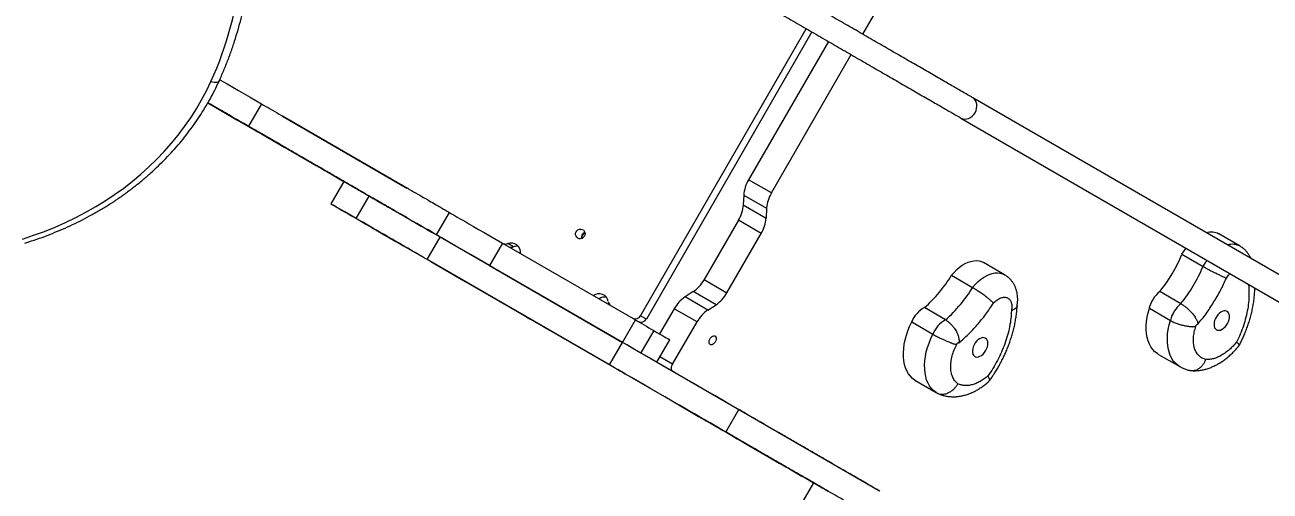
# Model space of a CAD drawing. Header units: millimetres. Extents: x -8422 to 28150, y -6982 to 5510.
# Drawn here: x 17833 to 18843, y -2596 to -2218 of the extents above; entities that cross this region are included whole.
import ezdxf

# ---------------------------------------------------------------- set-up
doc = ezdxf.new("R2010")
doc.units = ezdxf.units.MM
for name, color, linetype in [('DIKOM_ОБЪЕКТ', 7, 'Continuous'), ('DIKOM_РАЗМЕР_ЗОНА', 7, 'Continuous'), ('DIKOM_РАЗМЕР_ОБЪЕКТА', 7, 'Continuous')]:
    doc.layers.add(name, color=color, linetype=linetype)
doc.styles.add('style1', font='arial.ttf', dxfattribs={"width": 0.8})
doc.dimstyles.new('1-50', dxfattribs={"dimtxt": 300, "dimasz": 200, "dimexe": 100, "dimexo": 0, "dimgap": 100, "dimtad": 1, "dimdec": 0, "dimtxsty": 'style1', "dimcen": 0, "dimclrd": 7, "dimclre": 7, "dimadec": 1, "dimazin": 2, "dimtfac": 1, "dimtdec": 0, "dimtmove": 1, "dimatfit": 3, "dimfxl": 0, "dimlwd": 25, "dimlwe": 18, "dimarcsym": 0})

# ---------------------------------------------------------------- blocks, each defined once
blk = doc.blocks.new('*D15')
at = {"layer": 'Defpoints', "color": 0, "transparency": 16777216}
for p in [(19380.3, 3651.5), (27070.1, 3651.5), (15204.4, -3115.2)]:
    blk.add_point(p, dxfattribs=at)
at = {"layer": 'DIKOM_РАЗМЕР_ОБЪЕКТА', "color": 7, "lineweight": 18, "transparency": 16777216}
for p, q in [((19380.3, 3651.5), (27170.1, 3651.5)), ((15204.4, -3115.2), (27170.1, -3115.2))]:
    blk.add_line(p, q, dxfattribs=at)
at = {"layer": 'DIKOM_РАЗМЕР_ОБЪЕКТА', "color": 7, "lineweight": 25, "transparency": 16777216}
blk.add_line((27070.1, -2915.2), (27070.1, 3451.5), dxfattribs=at)
at = {"layer": 'DIKOM_РАЗМЕР_ОБЪЕКТА', "color": 7, "transparency": 16777216}
for points in [[(27036.8, 3451.5), (27103.5, 3451.5), (27070.1, 3651.5)], [(27036.8, -2915.2), (27103.5, -2915.2), (27070.1, -3115.2)]]:
    blk.add_solid(points, dxfattribs=at)
at = {"layer": 'DIKOM_РАЗМЕР_ОБЪЕКТА', "color": 0, "transparency": 16777216, "insert": (26817, -135.2), "char_height": 300, "attachment_point": 5, "rotation": 90, "style": 'style1'}
blk.add_mtext('6750', dxfattribs=at)
blk = doc.blocks.new('*D16')
at = {"layer": 'Defpoints', "color": 0, "transparency": 16777216}
for p in [(12490, 1388), (23986.6, 1004), (12490, -5796.5)]:
    blk.add_point(p, dxfattribs=at)
at = {"layer": 'DIKOM_РАЗМЕР_ОБЪЕКТА', "color": 7, "lineweight": 18, "transparency": 16777216}
for p, q in [((12490, 1388), (12490, -5896.5)), ((23986.6, 1004), (23986.6, -5896.5))]:
    blk.add_line(p, q, dxfattribs=at)
at = {"layer": 'DIKOM_РАЗМЕР_ОБЪЕКТА', "color": 7, "lineweight": 25, "transparency": 16777216}
blk.add_line((23786.6, -5796.5), (12690, -5796.5), dxfattribs=at)
at = {"layer": 'DIKOM_РАЗМЕР_ОБЪЕКТА', "color": 7, "transparency": 16777216}
for points in [[(12690, -5763.2), (12690, -5829.8), (12490, -5796.5)], [(23786.6, -5763.2), (23786.6, -5829.8), (23986.6, -5796.5)]]:
    blk.add_solid(points, dxfattribs=at)
at = {"layer": 'DIKOM_РАЗМЕР_ОБЪЕКТА', "color": 0, "transparency": 16777216, "insert": (18238.3, -5543.3), "char_height": 300, "attachment_point": 5, "style": 'style1'}
blk.add_mtext('11500', dxfattribs=at)
blk = doc.blocks.new('*D14')
at = {"layer": 'Defpoints', "color": 0, "transparency": 16777216}
for p in [(20684.7, 5148.6), (28049.7, 5148.6), (14575.8, -5055.5)]:
    blk.add_point(p, dxfattribs=at)
at = {"layer": 'DIKOM_РАЗМЕР_ЗОНА', "color": 7, "lineweight": 18, "transparency": 16777216}
for p, q in [((20684.7, 5148.6), (28149.7, 5148.6)), ((14575.8, -5055.5), (28149.7, -5055.5))]:
    blk.add_line(p, q, dxfattribs=at)
at = {"layer": 'DIKOM_РАЗМЕР_ЗОНА', "color": 7, "lineweight": 25, "transparency": 16777216}
blk.add_line((28049.7, -4855.5), (28049.7, 4948.6), dxfattribs=at)
at = {"layer": 'DIKOM_РАЗМЕР_ЗОНА', "color": 7, "transparency": 16777216}
for points in [[(28016.4, 4948.6), (28083, 4948.6), (28049.7, 5148.6)], [(28016.4, -4855.5), (28083, -4855.5), (28049.7, -5055.5)]]:
    blk.add_solid(points, dxfattribs=at)
at = {"layer": 'DIKOM_РАЗМЕР_ЗОНА', "color": 0, "transparency": 16777216, "insert": (27796.5, -63.6), "char_height": 300, "attachment_point": 5, "rotation": 90, "style": 'style1'}
blk.add_mtext('10200', dxfattribs=at)
blk = doc.blocks.new('*D13')
at = {"layer": 'Defpoints', "color": 0, "transparency": 16777216}
for p in [(10490, 1785.1), (25983.1, 460.5), (10490, -6882.5)]:
    blk.add_point(p, dxfattribs=at)
at = {"layer": 'DIKOM_РАЗМЕР_ЗОНА', "color": 7, "lineweight": 18, "transparency": 16777216}
for p, q in [((10490, 1785.1), (10490, -6982.5)), ((25983.1, 460.5), (25983.1, -6982.5))]:
    blk.add_line(p, q, dxfattribs=at)
at = {"layer": 'DIKOM_РАЗМЕР_ЗОНА', "color": 7, "lineweight": 25, "transparency": 16777216}
blk.add_line((25783.1, -6882.5), (10690, -6882.5), dxfattribs=at)
at = {"layer": 'DIKOM_РАЗМЕР_ЗОНА', "color": 7, "transparency": 16777216}
for points in [[(10690, -6849.2), (10690, -6915.8), (10490, -6882.5)], [(25783.1, -6849.2), (25783.1, -6915.8), (25983.1, -6882.5)]]:
    blk.add_solid(points, dxfattribs=at)
at = {"layer": 'DIKOM_РАЗМЕР_ЗОНА', "color": 0, "transparency": 16777216, "insert": (18236.5, -6629.3), "char_height": 300, "attachment_point": 5, "style": 'style1'}
blk.add_mtext('15500', dxfattribs=at)

msp = doc.modelspace()

# ---------------------------------------------------------------- linework, layer by layer
at = {"layer": 'DIKOM_ОБЪЕКТ', "color": 7, "linetype": 'Continuous', "lineweight": 15}
for p, q in [((18512.7, -2225.6), (18623.3, -2034)), ((18332.5, -2453.6), (18466.7, -2221.1)), ((18471.3, -2223.7), (18337.1, -2456.3)), ((18484.7, -2231.4), (18420, -2343.4)), ((18438.5, -2354.1), (18503.2, -2242.1)), ((19160.5, -2599.8), (18601.6, -2277)), ((17997.7, -2290.3), (17997.7, -2290.4)), ((18025.2, -2281.9), (18014.7, -2300.1)), ((18042.2, -2291.8), (18143.1, -2350.1)), ((18143.1, -2350.1), (18042.2, -2291.8)), ((18592.1, -2293.5), (19151, -2616.2)), ((18017.6, -2301.8), (18017.6, -2301.8)), ((18031.7, -2310), (18031.7, -2310)), ((18036.8, -2312.9), (18036.8, -2312.9)), ((18091.9, -2344.7), (18081.4, -2362.9)), ((18438.5, -2354.1), (18420, -2343.4)), ((18102, -2374.8), (18112.5, -2356.6)), ((18416.1, -2355.9), (18415.7, -2363.7)), ((18416.1, -2355.9), (18434.6, -2366.5)), ((18167, -2388), (18177.5, -2369.9)), ((18415.7, -2363.7), (18434.2, -2374.4)), ((18434.6, -2366.5), (18434.2, -2374.4)), ((18411.7, -2376.2), (18384, -2424.3)), ((18430.2, -2386.9), (18411.7, -2376.2)), ((18159.5, -2408), (18170, -2389.8)), ((18317.7, -2475.1), (18170, -2389.8)), ((18402.4, -2435), (18430.2, -2386.9)), ((18818.3, -2397.2), (18801.2, -2387.3)), ((18220.6, -2394.8), (18210.1, -2412.9)), ((18220.6, -2394.8), (18328.2, -2456.9)), ((18229.4, -2397.8), (18224.8, -2395.1)), ((18307.2, -2493.3), (18159.5, -2408)), ((18627.4, -2420.3), (18610.3, -2410.5)), ((18771.2, -2403.8), (18788.3, -2413.7)), ((18210.1, -2412.9), (18317.7, -2475.1)), ((18584.4, -2420.7), (18601.5, -2430.6)), ((18384, -2424.3), (18402.4, -2435)), ((18375.1, -2434), (18368.5, -2438.3)), ((18387, -2448.9), (18368.5, -2438.3)), ((18393.6, -2444.6), (18375.1, -2434)), ((18770.4, -2443.8), (18753.3, -2433.9)), ((18359.7, -2447.9), (18347.9, -2468.3)), ((18378.2, -2458.6), (18359.7, -2447.9)), ((18387, -2448.9), (18393.6, -2444.6)), ((18579.6, -2456.9), (18562.5, -2447)), ((18744.8, -2447.5), (18761.9, -2457.4)), ((18317.7, -2475.1), (18328.2, -2456.9)), ((18337.1, -2456.3), (18332.5, -2453.6)), ((18358.4, -2492.8), (18378.2, -2458.6)), ((18552.2, -2458.6), (18569.3, -2468.5)), ((18784, -2460.4), (18784.1, -2460.4)), ((18784.1, -2460.1), (18784.1, -2460.4)), ((18343.1, -2465.5), (18332.6, -2483.7)), ((18307.2, -2493.3), (18317.7, -2475.1)), ((18345.6, -2491.2), (18356.1, -2473)), ((18590.3, -2475.5), (18590.4, -2475.5)), ((18590.4, -2475.2), (18590.4, -2475.5)), ((18340.1, -2488), (18526, -2595.4)), ((18358.4, -2492.8), (18348.1, -2486.9)), ((18752.3, -2484.9), (18769.4, -2494.7)), ((18554.8, -2505.8), (18571.9, -2515.7)), ((18401.5, -2547.7), (18412, -2529.5)), ((18472.6, -2588.8), (18462.1, -2607))]:
    msp.add_line(p, q, dxfattribs=at)
at = {"layer": 'DIKOM_ОБЪЕКТ', "color": 7, "linetype": 'Continuous', "lineweight": 15, "flags": 128}
for points in [[(17831.5, -2391.4), (17840.4, -2388.4), (17849.2, -2385.2), (17857.9, -2381.8), (17866.4, -2378), (17874.7, -2374), (17882.9, -2369.7), (17890.8, -2365.2), (17898.6, -2360.4), (17906.1, -2355.3), (17913.5, -2350.1), (17920.6, -2344.6), (17927.4, -2338.9), (17934, -2332.9), (17940.3, -2326.8), (17946.4, -2320.5), (17952.2, -2313.9), (17957.7, -2307.2), (17962.9, -2300.4), (17967.8, -2293.3), (17972.4, -2286.1), (17976.6, -2278.8), (17980.6, -2271.4), (17984.2, -2263.8)], [(17984.2, -2263.8), (17985.6, -2264.2), (17986.9, -2264.4), (17988.1, -2264.4), (17989.2, -2264.3), (17990, -2264), (17990.7, -2263.5), (17991.1, -2263)], [(17991.3, -2262.4), (17997.3, -2265.8), (18006.6, -2271.2), (18016, -2276.6), (18025.2, -2281.9)], [(18603.5, -2289.1), (18604.3, -2287.4), (18604.8, -2285.6), (18605, -2283.9), (18604.9, -2282.1), (18604.5, -2280.5), (18603.8, -2279.1), (18602.8, -2277.9), (18601.6, -2277)], [(17981.7, -2281.1), (17992.8, -2287.5), (18005.3, -2294.8), (18018, -2302.1), (18030.8, -2309.4), (18043.6, -2316.9), (18056.6, -2324.4), (18069.6, -2331.9), (18082.8, -2339.5), (18091.9, -2344.7)], [(18014.7, -2300.1), (18005.5, -2294.8), (17996.1, -2289.4), (17986.8, -2284), (17981.8, -2281.1)], [(17981.8, -2281.1), (17983.1, -2281.9), (17985.6, -2283.3), (17987.8, -2284.6), (17989.9, -2285.8), (17991.7, -2286.8), (17993.2, -2287.7), (17994.5, -2288.5), (17995.4, -2289), (17996.1, -2289.4), (17996.5, -2289.6)], [(17997.7, -2290.4), (17997.4, -2290.2), (17996.8, -2289.8), (17995.9, -2289.3), (17994.7, -2288.6), (17993.2, -2287.7), (17991.4, -2286.7), (17989.4, -2285.6), (17987.2, -2284.3), (17984.7, -2282.8), (17982.1, -2281.3), (17981.8, -2281.1)], [(18016.6, -2301.2), (18013.7, -2299.6), (18010.9, -2297.9), (18008.3, -2296.4), (18005.8, -2295), (18003.6, -2293.7), (18001.6, -2292.6), (18000, -2291.6), (17998.6, -2290.8), (17997.5, -2290.2), (17996.8, -2289.8), (17996.5, -2289.6)], [(17997.7, -2290.4), (17998.1, -2290.5), (17998.7, -2290.9), (17999.8, -2291.5), (18001.1, -2292.3), (18002.7, -2293.2), (18004.7, -2294.4), (18006.9, -2295.6), (18009.3, -2297), (18011.9, -2298.5), (18014.7, -2300.1), (18017.6, -2301.8)], [(18592.1, -2293.5), (18592.1, -2293.5), (18593.5, -2294), (18595, -2294.3), (18596.6, -2294.2), (18598.2, -2293.8), (18599.7, -2293), (18601.2, -2291.9), (18602.4, -2290.6), (18603.5, -2289.1)], [(18016.6, -2301.2), (18019.8, -2303.1), (18022.8, -2304.8), (18025.7, -2306.5), (18028.5, -2308.1), (18031.1, -2309.6), (18033.5, -2311), (18035.7, -2312.3), (18037.6, -2313.4), (18039.3, -2314.4), (18040.8, -2315.2), (18041.9, -2315.8), (18042.7, -2316.3), (18043.3, -2316.6), (18043.5, -2316.8), (18043.5, -2316.7), (18043.1, -2316.5), (18042.4, -2316.1), (18041.4, -2315.6), (18040.1, -2314.8), (18038.6, -2313.9), (18036.8, -2312.9)], [(18037, -2313), (18038.9, -2314.1), (18040.4, -2315), (18041.7, -2315.8), (18042.8, -2316.4), (18043.5, -2316.8), (18043.9, -2317), (18044, -2317.1), (18043.8, -2317), (18043.3, -2316.7), (18042.5, -2316.2), (18041.4, -2315.6), (18040.1, -2314.8), (18038.4, -2313.8), (18036.5, -2312.7), (18034.3, -2311.5), (18032, -2310.1), (18029.4, -2308.6), (18026.6, -2307), (18023.7, -2305.4), (18020.7, -2303.6), (18017.6, -2301.8)], [(18037, -2313), (18035.3, -2312.1), (18033.9, -2311.3), (18032.9, -2310.6), (18032.2, -2310.2), (18031.8, -2310), (18031.8, -2310), (18032.1, -2310.2), (18032.8, -2310.6), (18033.8, -2311.2), (18035.1, -2311.9), (18036.8, -2312.9)], [(18170, -2389.8), (18167.9, -2388.6), (18165.5, -2387.2), (18162.9, -2385.7), (18160.2, -2384.1), (18157.3, -2382.5), (18154.3, -2380.7), (18151.1, -2378.9), (18148, -2377.1), (18144.7, -2375.2), (18141.5, -2373.3), (18138.2, -2371.4), (18135, -2369.6), (18131.9, -2367.8), (18128.9, -2366.1), (18126, -2364.4), (18123.2, -2362.8), (18120.6, -2361.3), (18118.3, -2359.9), (18116.1, -2358.7), (18114.2, -2357.6), (18112.5, -2356.6)], [(18102, -2374.8), (18098.6, -2372.8), (18095.5, -2371), (18092.7, -2369.4), (18090.2, -2368), (18088, -2366.7), (18086.1, -2365.6), (18084.5, -2364.7), (18083.3, -2364), (18082.3, -2363.4), (18081.7, -2363.1), (18081.4, -2362.9), (18081.4, -2362.9), (18081.8, -2363.1), (18082.5, -2363.5), (18083.4, -2364.1), (18084.8, -2364.8), (18086.4, -2365.8), (18088.3, -2366.9), (18090.6, -2368.2), (18093.1, -2369.7), (18096, -2371.3), (18099.2, -2373.2), (18102.6, -2375.1), (18106.3, -2377.3), (18110.3, -2379.6), (18114.6, -2382.1), (18119.1, -2384.7), (18123.9, -2387.5), (18129, -2390.4), (18134.2, -2393.4)], [(18177.5, -2369.9), (18179.3, -2370.9), (18181.4, -2372.2), (18183.9, -2373.6), (18186.7, -2375.2), (18189.9, -2377), (18193.3, -2379), (18197.1, -2381.2), (18201.2, -2383.6), (18205.6, -2386.1), (18210.3, -2388.8), (18215.3, -2391.7), (18220.6, -2394.8)], [(18159.5, -2408), (18157.4, -2406.8), (18155, -2405.4), (18152.4, -2403.9), (18149.7, -2402.3), (18146.8, -2400.6), (18143.8, -2398.9), (18140.6, -2397.1), (18137.5, -2395.3), (18134.2, -2393.4), (18131, -2391.5), (18127.7, -2389.6), (18124.5, -2387.8), (18121.4, -2386), (18118.4, -2384.2), (18115.5, -2382.6), (18112.7, -2381), (18110.1, -2379.5), (18107.8, -2378.1), (18105.6, -2376.9), (18103.7, -2375.8), (18102, -2374.8)], [(18210.1, -2412.9), (18204.8, -2409.9), (18199.8, -2407), (18195.1, -2404.3), (18190.7, -2401.8), (18186.6, -2399.4), (18182.8, -2397.2), (18179.4, -2395.2), (18176.2, -2393.4), (18173.4, -2391.8), (18170.9, -2390.3), (18168.8, -2389.1), (18167, -2388)], [(18281.6, -2390.7), (18280.7, -2390), (18280.1, -2389.1), (18279.8, -2388), (18279.8, -2386.8), (18280.2, -2385.6), (18280.8, -2384.7), (18281.7, -2383.9), (18282.8, -2383.4), (18284, -2383.3), (18285.1, -2383.6), (18286.1, -2384.1), (18286.8, -2385), (18287.3, -2386), (18287.5, -2387.2), (18287.3, -2388.4), (18286.8, -2389.4), (18286, -2390.3), (18285, -2390.9), (18283.8, -2391.2), (18282.7, -2391.2), (18281.6, -2390.7)], [(18134.2, -2393.4), (18162.3, -2409.6), (18190.3, -2425.8), (18218.4, -2442), (18246.5, -2458.2), (18274.6, -2474.4), (18302.6, -2490.6), (18330.7, -2506.9), (18358.8, -2523.1)], [(18141.4, -2397.6), (18141.3, -2397.5), (18140.8, -2397.2), (18140.1, -2396.8), (18139.2, -2396.3), (18138.2, -2395.7), (18137.2, -2395.1), (18136.3, -2394.6), (18135.4, -2394.1), (18134.9, -2393.8), (18134.6, -2393.6), (18134.6, -2393.6), (18134.9, -2393.8), (18135.4, -2394.1), (18136.3, -2394.6), (18137.2, -2395.1), (18138.2, -2395.7), (18139.2, -2396.3), (18140.1, -2396.8), (18140.8, -2397.2), (18141.3, -2397.5), (18141.4, -2397.6)], [(18771.2, -2403.8), (18772.9, -2401), (18774.5, -2398.8)], [(18584.4, -2420.7), (18586.5, -2418.4), (18588.7, -2416.2), (18590.9, -2414.3), (18593.2, -2412.7), (18595.6, -2411.3), (18597.9, -2410.2), (18600.2, -2409.5), (18602.5, -2409), (18604.7, -2408.9), (18606.8, -2409.2), (18608.7, -2409.7), (18610.3, -2410.5)], [(18788.3, -2413.7), (18790, -2410.9), (18791.6, -2408.7)], [(18601.5, -2430.6), (18603.6, -2428.3), (18605.8, -2426.1), (18608, -2424.2), (18610.3, -2422.5), (18612.7, -2421.2), (18615, -2420.1), (18617.3, -2419.4), (18619.6, -2418.9), (18621.8, -2418.8), (18623.9, -2419), (18625.8, -2419.6), (18627.4, -2420.3)], [(18752.3, -2484.9), (18751.3, -2484.2), (18749.3, -2482.7), (18747.6, -2480.9), (18746.1, -2478.8), (18744.9, -2476.5), (18743.9, -2473.9), (18743.1, -2471.1), (18742.5, -2468.1), (18742.3, -2464.9), (18742.3, -2461.6), (18742.5, -2458.2), (18743, -2454.7), (18743.8, -2451.1), (18744.8, -2447.5)], [(18806.3, -2449.5), (18805.1, -2449.6), (18803.9, -2450), (18802.6, -2450.7), (18801.4, -2451.7), (18800.2, -2452.9), (18799.2, -2454.3), (18798.4, -2455.8), (18797.7, -2457.4), (18797.3, -2459), (18797.2, -2460.5), (18797.3, -2461.9), (18797.7, -2463.2), (18798.3, -2464.1), (18799.1, -2464.9), (18800.1, -2465.3), (18801.3, -2465.3), (18802.5, -2465.1), (18803.8, -2464.5), (18805, -2463.7), (18806.2, -2462.6), (18807.3, -2461.3), (18808.2, -2459.8), (18809, -2458.2), (18809.5, -2456.6), (18809.7, -2455.1), (18809.8, -2453.6), (18809.5, -2452.3), (18809, -2451.2), (18808.3, -2450.3), (18807.4, -2449.8), (18806.3, -2449.5)], [(18244.3, -2457), (18244.2, -2456.9), (18243.7, -2456.6), (18243, -2456.2), (18242.1, -2455.7), (18241.1, -2455.1), (18240.1, -2454.5), (18239.1, -2454), (18238.3, -2453.5), (18237.7, -2453.2), (18237.4, -2453), (18237.4, -2453), (18237.7, -2453.2), (18238.3, -2453.5), (18239.1, -2454), (18240.1, -2454.5), (18241.1, -2455.1), (18242.1, -2455.7), (18243, -2456.2), (18243.7, -2456.6), (18244.2, -2456.9), (18244.3, -2457)], [(18260.6, -2466.4), (18260.4, -2466.3), (18260, -2466), (18259.3, -2465.6), (18258.4, -2465.1), (18257.4, -2464.5), (18256.3, -2463.9), (18255.4, -2463.4), (18254.6, -2462.9), (18254, -2462.6), (18253.7, -2462.4), (18253.7, -2462.4), (18254, -2462.6), (18254.6, -2462.9), (18255.4, -2463.4), (18256.3, -2463.9), (18257.4, -2464.5), (18258.4, -2465.1), (18259.3, -2465.6), (18260, -2466), (18260.4, -2466.3), (18260.6, -2466.4)], [(18328.2, -2456.9), (18329.9, -2457.9), (18331.7, -2458.9), (18333.5, -2459.9), (18335.3, -2461), (18337.2, -2462.1), (18339.2, -2463.2), (18341.1, -2464.4), (18343.1, -2465.5)], [(18554.8, -2505.8), (18552.8, -2504.4), (18551.1, -2502.6), (18549.6, -2500.6), (18548.3, -2498.2), (18547.2, -2495.7), (18546.4, -2492.9), (18545.9, -2490), (18545.6, -2486.8), (18545.5, -2483.5), (18545.7, -2480.1), (18546.2, -2476.6), (18546.9, -2473), (18547.9, -2469.4), (18549.1, -2465.8), (18550.5, -2462.2), (18552.2, -2458.6)], [(18769.4, -2494.8), (18768.4, -2494.1), (18766.4, -2492.6), (18764.7, -2490.8), (18763.3, -2488.7), (18762, -2486.3), (18761, -2483.8), (18760.2, -2481), (18759.7, -2478), (18759.4, -2474.8), (18759.4, -2471.5), (18759.6, -2468.1), (18760.1, -2464.6), (18760.9, -2461), (18761.9, -2457.4)], [(18343.1, -2465.5), (18345.7, -2467), (18348, -2468.4), (18350.1, -2469.5), (18351.8, -2470.5), (18353.3, -2471.4), (18354.4, -2472.1), (18355.3, -2472.5), (18355.8, -2472.9), (18356.1, -2473), (18356.1, -2473)], [(18388.8, -2476.9), (18388.3, -2476.4), (18388, -2475.6), (18387.9, -2474.6), (18388.1, -2473.6), (18388.6, -2472.5), (18389.2, -2471.5), (18390, -2470.6), (18390.8, -2470.1), (18391.7, -2469.8), (18392.5, -2469.8), (18393.1, -2470.2), (18393.5, -2470.9), (18393.7, -2471.7), (18393.7, -2472.8), (18393.3, -2473.9), (18392.8, -2474.9), (18392.1, -2475.8), (18391.2, -2476.6), (18390.4, -2477), (18389.5, -2477.1), (18388.8, -2476.9)], [(18571.9, -2515.7), (18569.9, -2514.2), (18568.2, -2512.5), (18566.7, -2510.4), (18565.4, -2508.1), (18564.3, -2505.6), (18563.5, -2502.8), (18563, -2499.8), (18562.7, -2496.7), (18562.6, -2493.4), (18562.8, -2490), (18563.3, -2486.5), (18564, -2482.9), (18565, -2479.3), (18566.2, -2475.7), (18567.6, -2472.1), (18569.3, -2468.5)], [(18611.8, -2471.6), (18610.8, -2471.3), (18609.6, -2471.2), (18608.4, -2471.6), (18607.1, -2472.2), (18605.8, -2473.1), (18604.7, -2474.2), (18603.6, -2475.6), (18602.7, -2477.1), (18602, -2478.7), (18601.6, -2480.3), (18601.4, -2481.8), (18601.4, -2483.3), (18601.7, -2484.6), (18602.3, -2485.6), (18603, -2486.4), (18604, -2486.9), (18605.1, -2487.1), (18606.3, -2486.9), (18607.5, -2486.4), (18608.8, -2485.7), (18610, -2484.6), (18611.2, -2483.4), (18612.1, -2481.9), (18612.9, -2480.4), (18613.5, -2478.8), (18613.8, -2477.2), (18613.9, -2475.7), (18613.8, -2474.3), (18613.3, -2473.2), (18612.7, -2472.2), (18611.8, -2471.6)], [(18332.6, -2483.7), (18330.6, -2482.5), (18328.7, -2481.4), (18326.7, -2480.3), (18324.8, -2479.2), (18323, -2478.1), (18321.2, -2477.1), (18319.4, -2476.1), (18317.7, -2475.1)], [(18412, -2529.5), (18405.6, -2525.9), (18399.3, -2522.2), (18392.9, -2518.5), (18386.7, -2514.9), (18380.5, -2511.3), (18374.4, -2507.8), (18368.4, -2504.4), (18362.6, -2501), (18356.9, -2497.7), (18351.3, -2494.5), (18345.9, -2491.4), (18340.7, -2488.4), (18335.6, -2485.5), (18330.8, -2482.7), (18326.2, -2480), (18321.8, -2477.5), (18317.7, -2475.1)], [(18401.5, -2547.7), (18395.1, -2544), (18388.8, -2540.4), (18382.4, -2536.7), (18376.2, -2533.1), (18370, -2529.5), (18363.9, -2526), (18357.9, -2522.6), (18352.1, -2519.2), (18346.4, -2515.9), (18340.8, -2512.7), (18335.4, -2509.6), (18330.2, -2506.5), (18325.1, -2503.6), (18320.3, -2500.9), (18315.7, -2498.2), (18311.3, -2495.7), (18307.2, -2493.3)], [(18319.9, -2500.6), (18319.7, -2500.5), (18319.3, -2500.3), (18318.6, -2499.9), (18317.7, -2499.3), (18316.7, -2498.8), (18315.6, -2498.2), (18314.7, -2497.6), (18313.9, -2497.1), (18313.3, -2496.8), (18313, -2496.6), (18313, -2496.6), (18313.3, -2496.8), (18313.9, -2497.1), (18314.7, -2497.6), (18315.6, -2498.2), (18316.7, -2498.8), (18317.7, -2499.3), (18318.6, -2499.9), (18319.3, -2500.3), (18319.7, -2500.5), (18319.9, -2500.6)], [(18358.4, -2498.6), (18358.1, -2498.3), (18357.7, -2497.8), (18357.5, -2497.1), (18357.4, -2496.3), (18357.5, -2495.5), (18357.6, -2494.6), (18358, -2493.7), (18358.4, -2492.8)], [(18358.8, -2523.1), (18369.3, -2529.1), (18379.5, -2535.1), (18389.6, -2540.9), (18399.4, -2546.5), (18409, -2552), (18418.3, -2557.4), (18427.4, -2562.7), (18436.2, -2567.8), (18444.8, -2572.8), (18453.2, -2577.6), (18461.3, -2582.3), (18469.1, -2586.8), (18472.6, -2588.8)], [(18472.6, -2588.8), (18472.7, -2588.9), (18473.1, -2589.1), (18473.8, -2589.5), (18474.8, -2590.1), (18476.2, -2590.8), (18477.8, -2591.8), (18479.7, -2592.9), (18481.8, -2594.1), (18484.3, -2595.5)]]:
    msp.add_lwpolyline(points, dxfattribs=at)
at = {"layer": 'DIKOM_ОБЪЕКТ', "color": 7, "linetype": 'Continuous', "lineweight": 15}
for centre, radius, start, end in [((17725.8, -2145.8), 284.1, 335.4589, 354.4112), ((18444.6, -2358), 28.6, 149.2436, 175.6855), ((18463.1, -2368.7), 28.6, 149.2436, 175.6855), ((18387.2, -2361.6), 28.6, 329.2427, 355.6864), ((18405.7, -2372.3), 28.6, 329.2435, 355.6856), ((18288.5, -2390.1), 4.12, 105.7274, 194.2461), ((18289.3, -2390.6), 4.55, 114.2736, 185.698), ((18795, -2399), 13.2, 61.8948, 107.4622), ((18223.1, -2390.8), 4.71, 245.4013, 292.0498), ((18227.6, -2402.1), 7.51, 352.293, 111.804), ((18227.7, -2393.4), 4.71, 245.5017, 292.0542), ((18232.3, -2404.9), 7.63, 81.3232, 111.883), ((18812.1, -2408.9), 13.2, 61.951, 107.473), ((18653.8, -2354.6), 127.3, 321.4345, 337.2536), ((18483.5, -2358.6), 118.6, 311.8163, 328.4082), ((18670.9, -2364.4), 127.3, 321.4339, 337.2542), ((18359, -2410.4), 28.6, 304.3125, 330.7583), ((18500.6, -2368.5), 118.6, 311.816, 328.4081), ((18298.8, -2443.2), 7.51, 8.1997, 127.7724), ((18303.5, -2446.2), 7.82, 81.6682, 126.9249), ((18310.9, -2441.5), 4.7, 187.9328, 236.5528), ((18384.6, -2461.9), 28.6, 124.3145, 150.7555), ((18377.5, -2421), 28.6, 304.3112, 330.7582), ((18769.4, -2453.6), 25.4, 129.2919, 166.1565), ((18403.1, -2472.5), 28.6, 124.3118, 150.7568), ((18573.6, -2467.3), 23.2, 118.7736, 158.0278), ((18786.5, -2463.4), 25.4, 129.2934, 166.1553), ((18328.2, -2451.2), 4.9, 243.8389, 331.2351), ((18332.8, -2453.9), 4.9, 244.0411, 331.2305), ((18590.8, -2477.2), 23.2, 118.7762, 158.0247)]:
    msp.add_arc(centre, radius, start, end, dxfattribs=at)
msp.add_ellipse((18430.5, -2564.5), major_axis=(50.6, -29.2), ratio=0.000055, dxfattribs=at)
for points, knots in [([(18601.6, -2277), (18600.9, -2276.6), (18598.8, -2275.4), (18595.2, -2273.3), (18590.7, -2270.7), (18586, -2268), (18581.2, -2265.2), (18576.1, -2262.3), (18570.9, -2259.3), (18565.4, -2256.1), (18559.9, -2252.9), (18554.1, -2249.6), (18548.2, -2246.2), (18542.2, -2242.7), (18536, -2239.2), (18529.8, -2235.5), (18523.4, -2231.9), (18516.9, -2228.1), (18510.4, -2224.3), (18503.7, -2220.5), (18497, -2216.6), (18490.2, -2212.7), (18483.4, -2208.8), (18476.6, -2204.8), (18469.7, -2200.9), (18462.8, -2196.9), (18456, -2192.9), (18449.1, -2188.9), (18442.2, -2185), (18435.4, -2181), (18428.6, -2177.1), (18421.9, -2173.2), (18415.2, -2169.4), (18408.6, -2165.6), (18402.1, -2161.8), (18397, -2158.9), (18394, -2157.2), (18393.2, -2156.7)], [0, 0, 0, 0, 0.015514, 0.044996, 0.074479, 0.103962, 0.133445, 0.162928, 0.192411, 0.221894, 0.251377, 0.28086, 0.310343, 0.339826, 0.369309, 0.398792, 0.428275, 0.457758, 0.487241, 0.516723, 0.546207, 0.575689, 0.605172, 0.634655, 0.664138, 0.693621, 0.723104, 0.752587, 0.782069, 0.811553, 0.841035, 0.870518, 0.900001, 0.929484, 0.958967, 0.98845, 1, 1, 1, 1]), ([(17991.1, -2263), (17991.8, -2261.4), (17993.8, -2256.9), (17996.9, -2249.4), (18000.3, -2240.4), (18003.4, -2231.3), (18006.2, -2222.1), (18008.7, -2212.9), (18010.8, -2203.6), (18012.7, -2194.3), (18014.3, -2184.9), (18015.3, -2176.9), (18015.8, -2172), (18016, -2170.3)], [0, 0, 0, 0, 0.05281, 0.151987, 0.251154, 0.350307, 0.449444, 0.548568, 0.647679, 0.746778, 0.845867, 0.944945, 1, 1, 1, 1]), ([(18383.7, -2173.1), (18384.8, -2173.8), (18388, -2175.6), (18393.5, -2178.8), (18400, -2182.5), (18406.6, -2186.4), (18413.3, -2190.2), (18420, -2194.1), (18426.8, -2198), (18433.6, -2202), (18440.5, -2205.9), (18447.4, -2209.9), (18454.3, -2213.9), (18461.1, -2217.8), (18468, -2221.8), (18474.9, -2225.8), (18481.7, -2229.7), (18488.4, -2233.6), (18495.1, -2237.5), (18501.7, -2241.3), (18508.3, -2245.1), (18514.8, -2248.8), (18521.1, -2252.5), (18527.4, -2256.1), (18533.5, -2259.6), (18539.5, -2263.1), (18545.4, -2266.5), (18551.1, -2269.8), (18556.7, -2273), (18562.1, -2276.1), (18567.3, -2279.1), (18572.3, -2282), (18577.2, -2284.8), (18581.8, -2287.5), (18586.3, -2290.1), (18589.7, -2292.1), (18591.6, -2293.1), (18592.1, -2293.5)], [0, 0, 0, 0, 0.015513, 0.044995, 0.074478, 0.103961, 0.133444, 0.162927, 0.192409, 0.221893, 0.251375, 0.280859, 0.310341, 0.339824, 0.369307, 0.39879, 0.428273, 0.457756, 0.487239, 0.516722, 0.546205, 0.575688, 0.60517, 0.634653, 0.664136, 0.693619, 0.723102, 0.752585, 0.782068, 0.81155, 0.841033, 0.870516, 0.899999, 0.929481, 0.958964, 0.988447, 1, 1, 1, 1]), ([(17833.4, -2394.7), (17834.5, -2394.4), (17838.5, -2393.1), (17845.3, -2390.9), (17853.7, -2387.7), (17861.9, -2384.3), (17870.1, -2380.7), (17878.1, -2376.9), (17885.9, -2372.8), (17893.6, -2368.4), (17901.1, -2363.9), (17908.4, -2359.1), (17915.5, -2354.1), (17922.3, -2348.9), (17929, -2343.5), (17935.5, -2337.9), (17941.7, -2332.1), (17947.7, -2326.2), (17953.5, -2320), (17959, -2313.7), (17964.2, -2307.2), (17969.2, -2300.6), (17973.9, -2293.9), (17978.3, -2287), (17982.5, -2279.9), (17986.4, -2272.8), (17989.2, -2267.1), (17990.7, -2263.9), (17991.1, -2263)], [0, 0, 0, 0, 0.015345, 0.055847, 0.096349, 0.13685, 0.17735, 0.217846, 0.25834, 0.298832, 0.339319, 0.379802, 0.420281, 0.460753, 0.50122, 0.541681, 0.582135, 0.622581, 0.663018, 0.703446, 0.743865, 0.784274, 0.824672, 0.865059, 0.905434, 0.945799, 0.986151, 1, 1, 1, 1]), ([(18025.2, -2281.9), (18027.5, -2283.3), (18032.3, -2286), (18039.6, -2290.2), (18047, -2294.5), (18055.9, -2299.6), (18066.4, -2305.7), (18078.3, -2312.6), (18090.1, -2319.4), (18101, -2325.7), (18111.2, -2331.6), (18120.6, -2337), (18129.7, -2342.3), (18138.5, -2347.3), (18146.4, -2351.9), (18153.5, -2356), (18159.7, -2359.6), (18165, -2362.6), (18169.4, -2365.2), (18172.9, -2367.2), (18175.8, -2368.9), (18176.9, -2369.5), (18177.5, -2369.9)], [0, 0, 0, 0, 0.039725, 0.079582, 0.11949, 0.159287, 0.224187, 0.289308, 0.354494, 0.419487, 0.474763, 0.530231, 0.585717, 0.641094, 0.696295, 0.743276, 0.790321, 0.837242, 0.877028, 0.916904, 0.95663, 1, 1, 1, 1]), ([(18009, -2296.9), (18009.1, -2296.9), (18009.3, -2297), (18010.3, -2297.6), (18012.2, -2298.7), (18015.3, -2300.5), (18019.2, -2302.7), (18024, -2305.5), (18029.9, -2308.9), (18037, -2313), (18045.4, -2317.8), (18054.1, -2322.9), (18062.7, -2327.8), (18071, -2332.6), (18079.1, -2337.3), (18087.2, -2342), (18095.4, -2346.7), (18102.7, -2350.9), (18108.9, -2354.5), (18114.1, -2357.5), (18119.2, -2360.5), (18123.4, -2362.9), (18126.5, -2364.7), (18128.7, -2366), (18130.5, -2367), (18131.6, -2367.6), (18132.1, -2367.9), (18132.3, -2368)], [0, 0, 0, 0, 0.021417, 0.042871, 0.076804, 0.110818, 0.154228, 0.197805, 0.24133, 0.305295, 0.369471, 0.433719, 0.497781, 0.552985, 0.608435, 0.663871, 0.719132, 0.774176, 0.809328, 0.844461, 0.879904, 0.915267, 0.935329, 0.955367, 0.972615, 0.989846, 1, 1, 1, 1]), ([(18009.9, -2297.3), (18009.6, -2297.2), (18009.1, -2296.9), (18009.1, -2296.9), (18009.1, -2296.9)], [0, 0, 0, 0, 0.542367, 1, 1, 1, 1]), ([(18133.1, -2368.5), (18133.1, -2368.5), (18133.2, -2368.6), (18132.9, -2368.3), (18131.9, -2367.8), (18130, -2366.7), (18126.9, -2364.9), (18123, -2362.6), (18118.2, -2359.9), (18112.3, -2356.5), (18105.2, -2352.4), (18096.8, -2347.5), (18088.1, -2342.5), (18079.5, -2337.5), (18071.2, -2332.7), (18063.1, -2328.1), (18055, -2323.4), (18046.7, -2318.6), (18039.5, -2314.4), (18033.3, -2310.8), (18028.1, -2307.8), (18023, -2304.9), (18018.8, -2302.5), (18015.6, -2300.7), (18013.5, -2299.4), (18011.7, -2298.4), (18010.5, -2297.7), (18010.1, -2297.4), (18009.9, -2297.3)], [0, 0, 0, 0, 0.002737, 0.024095, 0.045491, 0.079331, 0.113252, 0.156543, 0.200001, 0.243406, 0.307196, 0.371197, 0.435269, 0.499155, 0.554208, 0.609507, 0.664792, 0.719901, 0.774793, 0.80985, 0.844888, 0.880233, 0.915499, 0.935506, 0.955489, 0.97269, 0.989874, 1, 1, 1, 1]), ([(18014.7, -2300.1), (18017, -2301.5), (18021.8, -2304.2), (18029.1, -2308.4), (18036.5, -2312.7), (18045.4, -2317.8), (18055.9, -2323.9), (18067.8, -2330.8), (18079.6, -2337.6), (18090.5, -2343.9), (18100.7, -2349.8), (18110.1, -2355.2), (18119.2, -2360.5), (18128, -2365.5), (18135.9, -2370.1), (18143, -2374.2), (18149.2, -2377.8), (18154.5, -2380.8), (18158.9, -2383.4), (18162.4, -2385.4), (18165.3, -2387.1), (18166.4, -2387.7), (18167, -2388)], [0, 0, 0, 0, 0.039725, 0.079581, 0.11949, 0.159287, 0.224188, 0.289307, 0.354494, 0.419487, 0.474763, 0.530231, 0.585716, 0.641095, 0.696295, 0.743276, 0.790321, 0.837243, 0.877028, 0.916904, 0.95663, 1, 1, 1, 1]), ([(18827, -2407.2), (18827, -2407.1), (18826.7, -2406.2), (18825.8, -2404.6), (18824.4, -2402.6), (18822.8, -2400.7), (18821, -2399), (18819.4, -2397.9), (18818.5, -2397.4), (18818.3, -2397.2)], [0, 0, 0, 0, 0.027156, 0.211365, 0.394966, 0.578352, 0.762091, 0.946811, 1, 1, 1, 1]), ([(18637.6, -2445.4), (18637.7, -2445.1), (18637.9, -2444.1), (18638.1, -2442.2), (18638.1, -2439.7), (18638, -2437.2), (18637.6, -2434.7), (18636.9, -2432.3), (18636, -2430), (18634.9, -2427.7), (18633.5, -2425.7), (18631.9, -2423.8), (18630, -2422.1), (18628.5, -2421), (18627.6, -2420.5), (18627.4, -2420.4)], [0, 0, 0, 0, 0.025779, 0.109522, 0.195193, 0.282031, 0.36938, 0.456687, 0.543679, 0.630271, 0.716565, 0.802765, 0.889131, 0.975957, 1, 1, 1, 1]), ([(18788.3, -2413.7), (18789, -2414.1), (18790.4, -2414.9), (18792.6, -2416), (18794.6, -2417.1), (18796.4, -2418), (18798.6, -2419), (18801, -2420.2), (18803.5, -2421.4), (18805.6, -2422.4), (18806.7, -2422.8), (18807.2, -2423.1)], [0, 0, 0, 0, 0.125801, 0.249944, 0.335545, 0.418856, 0.499883, 0.641943, 0.772683, 0.892055, 1, 1, 1, 1]), ([(18807.2, -2423.1), (18808, -2421.9), (18808.9, -2420.5), (18810, -2419.6), (18810.2, -2419.4)], [0, 0, 0, 0, 0.839971, 1, 1, 1, 1]), ([(18601.5, -2430.6), (18602.2, -2431), (18603.6, -2431.9), (18605.7, -2433.2), (18607.6, -2434.5), (18609.2, -2435.6), (18611.2, -2437), (18613.3, -2438.7), (18615.5, -2440.5), (18617.2, -2442.1), (18618, -2442.9), (18618.4, -2443.4)], [0, 0, 0, 0, 0.125794, 0.249939, 0.335541, 0.418855, 0.499883, 0.64194, 0.772677, 0.892052, 1, 1, 1, 1]), ([(18784.1, -2460.4), (18786.3, -2457.6), (18790.9, -2452), (18797, -2442.7), (18802.6, -2433.1), (18805.7, -2426.4), (18807.2, -2423.1)], [0, 0, 0, 0, 0.249122, 0.499998, 0.750875, 1, 1, 1, 1]), ([(18825.1, -2428), (18825.1, -2428.2), (18825.5, -2430.4), (18825.6, -2434.8), (18825.4, -2441.2), (18824.6, -2447.9), (18823.1, -2454.7), (18821.1, -2461.6), (18818.6, -2468.4), (18816.5, -2472.8), (18815.4, -2475)], [0, 0, 0, 0, 0.0178, 0.157236, 0.298398, 0.440433, 0.582471, 0.723629, 0.86307, 1, 1, 1, 1]), ([(18817.9, -2477.2), (18818, -2476.9), (18818.7, -2475.6), (18819.9, -2473.1), (18821.4, -2469.8), (18822.9, -2466.2), (18824.3, -2462.5), (18825.6, -2458.6), (18826.8, -2454.6), (18827.8, -2450.5), (18828.7, -2446.4), (18829.4, -2442.2), (18829.9, -2438.1), (18830.2, -2434.3), (18830.2, -2432), (18830.3, -2431)], [0, 0, 0, 0, 0.020162, 0.089834, 0.162149, 0.239683, 0.320545, 0.403986, 0.489414, 0.576412, 0.664684, 0.754001, 0.844192, 0.935125, 1, 1, 1, 1]), ([(18618.4, -2443.4), (18619.3, -2442.4), (18621.2, -2440.6), (18624.4, -2438.9), (18627.4, -2438.3), (18629.1, -2438.8), (18629.9, -2439.1)], [0, 0, 0, 0, 0.244216, 0.5, 0.755786, 1, 1, 1, 1]), ([(18629.9, -2439.1), (18630.6, -2439.6), (18631.9, -2440.5), (18633, -2442.9), (18633.5, -2446), (18633.2, -2448.3), (18633, -2449.5)], [0, 0, 0, 0, 0.245109, 0.500008, 0.7549, 1, 1, 1, 1]), ([(18590.4, -2475.5), (18592.9, -2473.3), (18598.1, -2468.8), (18605.4, -2461), (18612.3, -2452.5), (18616.4, -2446.4), (18618.4, -2443.4)], [0, 0, 0, 0, 0.249126, 0.5, 0.750877, 1, 1, 1, 1]), ([(18633, -2449.5), (18632.9, -2451.6), (18632.7, -2455.8), (18631.6, -2462.4), (18630, -2469.3), (18627.7, -2476.2), (18625, -2483.1), (18621.7, -2489.8), (18618.1, -2496.3), (18615.3, -2500.3), (18614, -2502.3)], [0, 0, 0, 0, 0.122355, 0.246949, 0.373083, 0.499998, 0.626916, 0.753051, 0.877646, 1, 1, 1, 1]), ([(18614.9, -2506.4), (18615.6, -2505.5), (18616.9, -2503.7), (18618.7, -2501.1), (18620.5, -2498.3), (18622.6, -2494.8), (18624.4, -2491.5), (18626, -2488.3), (18627.4, -2485.5), (18628.9, -2482.1), (18630.3, -2478.6), (18631.7, -2474.8), (18633, -2470.9), (18634.2, -2466.9), (18635.2, -2462.9), (18636.1, -2458.7), (18636.8, -2454.6), (18637.3, -2450.4), (18637.6, -2447.3), (18637.7, -2445.5), (18637.7, -2445.1)], [0, 0, 0, 0, 0.052789, 0.095358, 0.140832, 0.19842, 0.274475, 0.305503, 0.356957, 0.410362, 0.467623, 0.527341, 0.588966, 0.652053, 0.716302, 0.781493, 0.847455, 0.914063, 0.981218, 1, 1, 1, 1]), ([(18637.7, -2445), (18637.7, -2445), (18637.8, -2445.5), (18637.3, -2446.4), (18636.4, -2447.7), (18634.9, -2448.7), (18633.6, -2449.2), (18633, -2449.5)], [0, 0, 0, 0, 0.014593, 0.271644, 0.521548, 0.76433, 1, 1, 1, 1]), ([(18770.4, -2443.8), (18771.1, -2444.2), (18772.5, -2445.1), (18774.7, -2446.7), (18776.9, -2448.7), (18778.8, -2450.6), (18780.3, -2452.4), (18781.4, -2453.9), (18782.2, -2455.2), (18782.8, -2456.2), (18783.2, -2457), (18783.6, -2457.9), (18783.9, -2459), (18784, -2459.8), (18784.1, -2460.1)], [0, 0, 0, 0, 0.123695, 0.248111, 0.373403, 0.499722, 0.586219, 0.669478, 0.749586, 0.79418, 0.835937, 0.874889, 0.944811, 1, 1, 1, 1]), ([(18579.6, -2456.9), (18580.3, -2457.3), (18581.6, -2458.2), (18583.7, -2460), (18585.6, -2462.1), (18587.2, -2464.3), (18588.4, -2466.3), (18589.2, -2468.1), (18589.8, -2469.6), (18590.1, -2470.8), (18590.3, -2471.7), (18590.5, -2472.8), (18590.6, -2473.9), (18590.5, -2474.8), (18590.4, -2475.2)], [0, 0, 0, 0, 0.123693, 0.248113, 0.373397, 0.499724, 0.586217, 0.669477, 0.749589, 0.794175, 0.835939, 0.874888, 0.944813, 1, 1, 1, 1]), ([(18761.9, -2457.4), (18762.3, -2457.6), (18763.3, -2458.2), (18764.9, -2458.9), (18766.5, -2459.5), (18768, -2460.1), (18769.5, -2460.6), (18770.8, -2461), (18772.3, -2461.3), (18773.8, -2461.7), (18775.3, -2461.9), (18776.6, -2462.1), (18777.7, -2462.3), (18778.7, -2462.3), (18779.5, -2462.4), (18780.3, -2462.4), (18781.1, -2462.3), (18781.8, -2462.3), (18782.3, -2462.2), (18782.5, -2462.1)], [0, 0, 0, 0, 0.085914, 0.169222, 0.24993, 0.318652, 0.383189, 0.443545, 0.499709, 0.573433, 0.639623, 0.698268, 0.749371, 0.79702, 0.838717, 0.874452, 0.918668, 0.962284, 1, 1, 1, 1]), ([(18790.6, -2489), (18789.6, -2488.7), (18787.6, -2488.1), (18785, -2486.2), (18782.8, -2483.5), (18781.3, -2480), (18780.5, -2475.9), (18780.5, -2471.4), (18781.1, -2466.8), (18782, -2463.7), (18782.5, -2462.1)], [0, 0, 0, 0, 0.117711, 0.241453, 0.369576, 0.500001, 0.630427, 0.75855, 0.882293, 1, 1, 1, 1]), ([(18782.5, -2462.1), (18782.5, -2462), (18782.5, -2461.8), (18782.6, -2461.5), (18782.8, -2461.2), (18783, -2460.9), (18783.2, -2460.7), (18783.5, -2460.5), (18783.7, -2460.4), (18783.9, -2460.4), (18784, -2460.4)], [0, 0, 0, 0, 0.125005, 0.250014, 0.374916, 0.500004, 0.624909, 0.749982, 0.874902, 1, 1, 1, 1]), ([(18569.3, -2468.5), (18569.8, -2468.8), (18570.7, -2469.3), (18572.3, -2470.1), (18573.8, -2470.9), (18575.3, -2471.7), (18576.7, -2472.3), (18577.9, -2472.9), (18579.3, -2473.5), (18580.7, -2474.1), (18582.1, -2474.7), (18583.3, -2475.2), (18584.3, -2475.6), (18585.2, -2475.9), (18586, -2476.2), (18586.7, -2476.4), (18587.4, -2476.6), (18588.1, -2476.7), (18588.5, -2476.8), (18588.7, -2476.8)], [0, 0, 0, 0, 0.085915, 0.169225, 0.249928, 0.318651, 0.383192, 0.443543, 0.499707, 0.573434, 0.639622, 0.698269, 0.749369, 0.797021, 0.838717, 0.874453, 0.918668, 0.962283, 1, 1, 1, 1]), ([(18589.7, -2508.7), (18588.9, -2508), (18587.2, -2506.7), (18585.4, -2503.7), (18584.2, -2500.1), (18583.7, -2495.7), (18583.9, -2491), (18584.9, -2486.1), (18586.5, -2481.3), (18587.9, -2478.3), (18588.7, -2476.8)], [0, 0, 0, 0, 0.117712, 0.241455, 0.369575, 0.500002, 0.630425, 0.758549, 0.88229, 1, 1, 1, 1]), ([(18588.7, -2476.8), (18588.7, -2476.7), (18588.8, -2476.5), (18588.9, -2476.2), (18589.1, -2475.9), (18589.4, -2475.7), (18589.6, -2475.5), (18589.9, -2475.4), (18590.1, -2475.4), (18590.2, -2475.5), (18590.3, -2475.5)], [0, 0, 0, 0, 0.125018, 0.250029, 0.374944, 0.499983, 0.624918, 0.750024, 0.874909, 1, 1, 1, 1]), ([(18779, -2498), (18779, -2498), (18780.2, -2498.1), (18782.4, -2498.1), (18785.5, -2497.8), (18788.6, -2497.3), (18791.7, -2496.5), (18794.8, -2495.4), (18797.9, -2494), (18800.9, -2492.4), (18803.9, -2490.5), (18806.7, -2488.4), (18809.5, -2486.2), (18812.1, -2483.8), (18814.5, -2481.2), (18816.4, -2479.1), (18817.5, -2477.7), (18817.8, -2477.2)], [0, 0, 0, 0, 0.003401, 0.080517, 0.151464, 0.223774, 0.29736, 0.372001, 0.447376, 0.523117, 0.598866, 0.674262, 0.749033, 0.822903, 0.895394, 0.965402, 1, 1, 1, 1]), ([(18815.4, -2475), (18814.5, -2476.1), (18812.7, -2478.2), (18809.7, -2481), (18806.5, -2483.5), (18803.2, -2485.6), (18799.9, -2487.3), (18796.7, -2488.4), (18793.5, -2489), (18791.6, -2489), (18790.6, -2489)], [0, 0, 0, 0, 0.121576, 0.246039, 0.372508, 0.5, 0.627493, 0.75396, 0.878424, 1, 1, 1, 1]), ([(18815.4, -2475), (18815.9, -2475.4), (18816.8, -2476.1), (18817.6, -2476.8), (18817.9, -2477.2), (18817.8, -2477.2), (18817.8, -2477.2)], [0, 0, 0, 0, 0.295818, 0.582695, 0.873255, 1, 1, 1, 1]), ([(18778.1, -2497.8), (18778.6, -2497.9), (18779.6, -2498.1), (18781, -2497.9), (18782.5, -2497.6), (18784.2, -2496.9), (18786.1, -2495.6), (18788, -2493.7), (18789.5, -2491.5), (18790.3, -2489.8), (18790.6, -2489)], [0, 0, 0, 0, 0.096159, 0.196584, 0.295421, 0.39267, 0.554537, 0.709722, 0.858214, 1, 1, 1, 1]), ([(18614, -2502.3), (18612.9, -2503.1), (18610.9, -2504.8), (18607.7, -2506.8), (18604.4, -2508.4), (18601.1, -2509.5), (18598, -2510.1), (18594.9, -2510.1), (18592.1, -2509.7), (18590.5, -2509), (18589.7, -2508.7)], [0, 0, 0, 0, 0.121577, 0.246041, 0.372509, 0.500001, 0.627493, 0.753961, 0.878426, 1, 1, 1, 1]), ([(18614, -2502.3), (18614.3, -2502.9), (18614.8, -2504), (18615.2, -2505.2), (18615.2, -2506.1), (18614.9, -2506.3), (18614.9, -2506.4)], [0, 0, 0, 0, 0.297851, 0.586686, 0.879234, 1, 1, 1, 1]), ([(18769.5, -2494.7), (18770.1, -2495.1), (18771.6, -2496), (18774.1, -2496.9), (18776.4, -2497.6), (18777.7, -2497.8), (18778.1, -2497.8)], [0, 0, 0, 0, 0.242514, 0.554449, 0.872125, 1, 1, 1, 1]), ([(18571.9, -2515.7), (18572.6, -2516.1), (18574, -2516.8), (18576.2, -2517.1), (18578.1, -2517), (18579.7, -2516.7), (18581.7, -2516), (18583.9, -2514.9), (18586.2, -2513.1), (18588.2, -2511), (18589.2, -2509.4), (18589.7, -2508.7)], [0, 0, 0, 0, 0.12933, 0.255713, 0.338412, 0.419799, 0.499881, 0.633176, 0.760959, 0.883242, 1, 1, 1, 1]), ([(18572.3, -2515.9), (18573.1, -2516.3), (18574.7, -2517.1), (18577.5, -2518.1), (18580.6, -2518.8), (18583.8, -2519.1), (18587, -2519.2), (18590.1, -2518.9), (18593.2, -2518.4), (18596.3, -2517.6), (18599.4, -2516.5), (18602.5, -2515.1), (18605.6, -2513.5), (18608.5, -2511.6), (18611.4, -2509.5), (18613.4, -2507.8), (18614.5, -2506.8), (18614.8, -2506.6)], [0, 0, 0, 0, 0.057731, 0.126043, 0.195767, 0.267328, 0.34117, 0.409107, 0.478348, 0.548808, 0.620281, 0.692458, 0.764983, 0.837516, 0.909715, 0.981312, 1, 1, 1, 1]), ([(18526.3, -2595.5), (18526.1, -2595.4), (18525.8, -2595.3), (18524.3, -2594.4), (18522.2, -2593.1), (18519.4, -2591.6), (18516.2, -2589.7), (18512.6, -2587.6), (18508, -2585), (18502.3, -2581.7), (18495.4, -2577.7), (18488, -2573.4), (18480, -2568.8), (18471.6, -2563.9), (18462.8, -2558.9), (18453.7, -2553.6), (18445, -2548.6), (18436.7, -2543.8), (18428.8, -2539.2), (18420.5, -2534.5), (18414.9, -2531.2), (18412, -2529.5)], [0, 0, 0, 0, 0.046096, 0.090763, 0.134688, 0.178382, 0.222192, 0.266326, 0.310878, 0.372835, 0.435463, 0.498478, 0.561532, 0.62427, 0.68639, 0.747706, 0.808252, 0.855484, 0.902777, 0.950686, 1, 1, 1, 1]), ([(18515.8, -2613.7), (18515.6, -2613.6), (18515.3, -2613.5), (18513.8, -2612.6), (18511.7, -2611.3), (18508.9, -2609.8), (18505.7, -2607.9), (18502.1, -2605.8), (18497.5, -2603.1), (18491.8, -2599.9), (18484.9, -2595.9), (18477.5, -2591.6), (18469.5, -2587), (18461.1, -2582.1), (18452.3, -2577.1), (18443.2, -2571.8), (18434.5, -2566.8), (18426.2, -2562), (18418.3, -2557.4), (18410, -2552.7), (18404.4, -2549.4), (18401.5, -2547.7)], [0, 0, 0, 0, 0.046096, 0.090764, 0.134688, 0.178382, 0.222192, 0.266326, 0.310878, 0.372835, 0.435462, 0.498478, 0.561532, 0.62427, 0.686389, 0.747707, 0.808252, 0.855484, 0.902777, 0.950686, 1, 1, 1, 1])]:
    msp.add_open_spline(points, degree=3, knots=knots, dxfattribs=at)

# ---------------------------------------------------------------- dimensions: what is measured, and where the dimension line sits
at = {"layer": 'DIKOM_РАЗМЕР_ЗОНА'}
dim = msp.add_linear_dim(base=(28049.7, 5148.6), p1=(14575.8, -5055.5), p2=(20684.7, 5148.6), angle=270, text='10200', dimstyle='1-50', override={"dimscale": 1, "dimtix": 0, "dimtofl": 1, "dimtmove": 1, "dimatfit": 3}, dxfattribs=at)
dim.commit()
dim.dimension.update_dxf_attribs({"geometry": '*D14', "text_midpoint": (28049.7, -63.6), "dimtype": 160})
dim = msp.add_linear_dim(base=(10490, -6882.5), p1=(25983.1, 460.5), p2=(10490, 1785.1), angle=180, text='15500', dimstyle='1-50', dxfattribs=at)
dim.commit()
dim.dimension.update_dxf_attribs({"geometry": '*D13', "text_midpoint": (18236.5, -6882.5), "dimtype": 160})
at = {"layer": 'DIKOM_РАЗМЕР_ОБЪЕКТА'}
dim = msp.add_linear_dim(base=(27070.1, 3651.5), p1=(15204.4, -3115.2), p2=(19380.3, 3651.5), angle=270, text='6750', dimstyle='1-50', override={"dimscale": 1, "dimtix": 0, "dimtofl": 1, "dimtmove": 1, "dimatfit": 3}, dxfattribs=at)
dim.commit()
dim.dimension.update_dxf_attribs({"geometry": '*D15', "text_midpoint": (27070.1, -135.2), "dimtype": 160})
dim = msp.add_linear_dim(base=(12490, -5796.5), p1=(23986.6, 1004), p2=(12490, 1388), angle=180, text='11500', dimstyle='1-50', dxfattribs=at)
dim.commit()
dim.dimension.update_dxf_attribs({"geometry": '*D16', "text_midpoint": (18238.3, -5796.5), "dimtype": 160})

doc.saveas('drawing.dxf')
